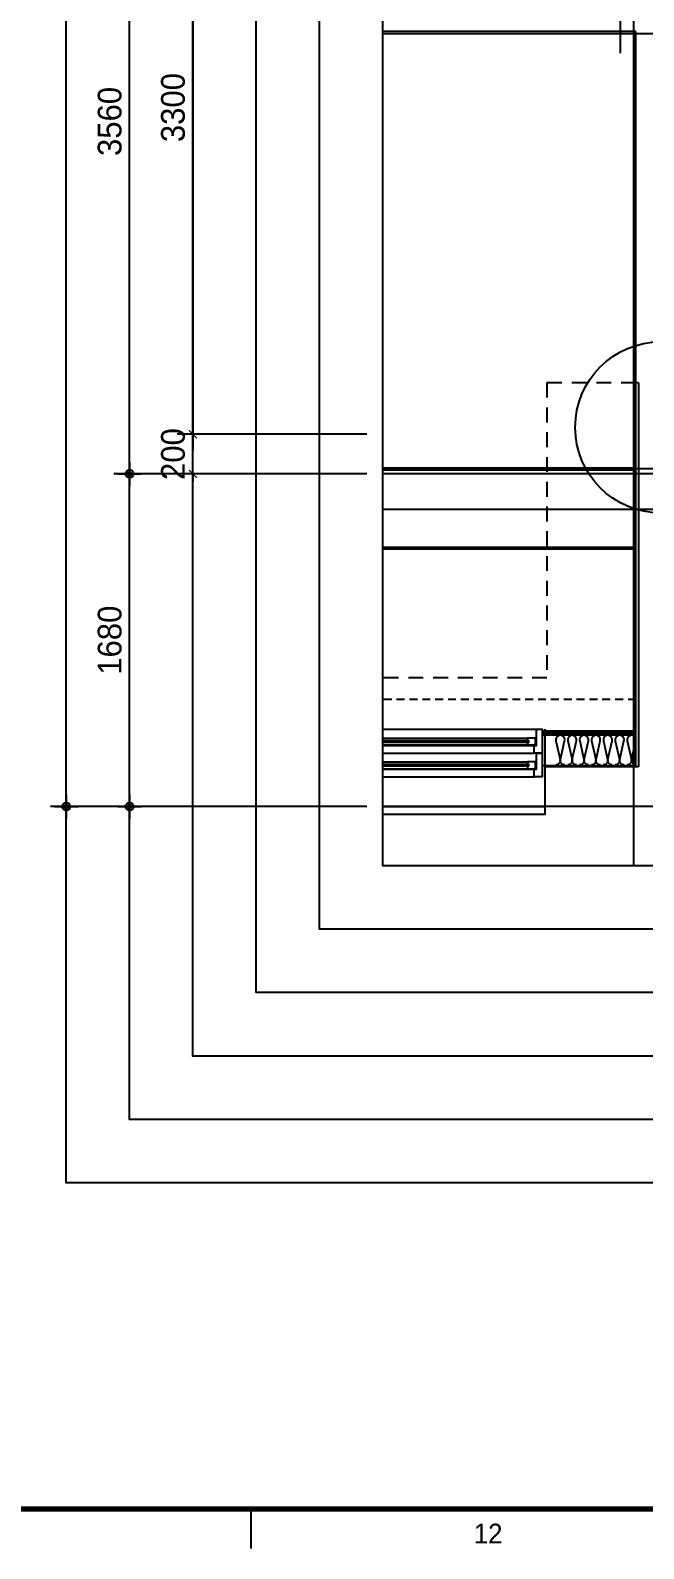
# Model space of a CAD drawing. Header units: millimetres. Extents: x -24416 to 92204, y -190080 to 23760.
# Drawn here: x 53880 to 56980, y -23280 to -15612 of the extents above; entities that cross this region are included whole.
import ezdxf
from ezdxf.enums import TextEntityAlignment as Align
from ezdxf.xclip import XClip

# ---------------------------------------------------------------- set-up
doc = ezdxf.new("R2010")
doc.units = ezdxf.units.MM
doc.header["$LTSCALE"] = 50
doc.header["$XCLIPFRAME"] = 0
for name, pattern in [('AUDIT_D_220706163347-0', [0]), ('CEN', [62, 60, -1, 0, -1]), ('H', [1.3, 0.8, -0.5]), ('HID', [2.5, 1.5, -1]), ('HIDDEN', [2, 1, -1])]:
    doc.linetypes.add(name, pattern=pattern)
doc.layers.get('defpoints').update_dxf_attribs({"color": 139})
for name, color, linetype in [('AA-BORD-FORM', 7, 'Continuous'), ('AA-BORD-TEXT', 3, 'Continuous'), ('AA-XXXX-DIMS', 7, 'Continuous'), ('ARDM', 7, 'Continuous'), ('CEN_CON', 1, 'CEN'), ('CEN_WALL', 12, 'CEN'), ('CONC', 2, 'Continuous'), ('dan1', 7, 'HID'), ('DIM', 7, 'AUDIT_D_220706163347-0'), ('ELE3_CON', 7, 'Continuous'), ('INS', 252, 'Continuous'), ('WAL_DRY', 7, 'Continuous'), ('WIN', 4, 'Continuous'), ('X - 단위세대$0$ETC', 6, 'Continuous'), ('실명박스', 7, 'AUDIT_D_220706163347-0'), ('커튼박스', 6, 'Continuous'), ('확장', 8, 'HIDDEN')]:
    doc.layers.add(name, color=color, linetype=linetype)
doc.layers.add('Defpoint', color=135, linetype='Continuous', plot=False)
doc.layers.add('MC', color=135, linetype='Continuous', plot=False)
doc.styles.add('HAUD01', font='Dotum.ttf')
doc.styles.add('맑은고딕', font='malgun.ttf', dxfattribs={"width": 0.9})
doc.dimstyles.new('DIM_40', dxfattribs={"dimscale": 40, "dimtxt": 3, "dimasz": 1, "dimexe": 2, "dimexo": 2, "dimgap": 1, "dimtad": 1, "dimdec": 0, "dimzin": 0, "dimdsep": 46, "dimtxsty": '맑은고딕', "dimblk1": 'DIMDOT', "dimblk2": 'DIMDOT', "dimsah": 1, "dimcen": 0.09, "dimdle": 2, "dimclrd": 7, "dimclre": 7, "dimclrt": 3, "dimadec": 0, "dimazin": 0, "dimtfac": 1, "dimtdec": 0, "dimtix": 1, "dimtmove": 2, "dimatfit": 3, "dimldrblk": 'DIMDOT', "dimfxl": 2, "dimtolj": 1, "dimtzin": 0, "dimarcsym": 0})
doc.dimstyles.new('MCDIM_40', dxfattribs={"dimscale": 40, "dimtxt": 3, "dimasz": 1, "dimexe": 2, "dimexo": 2, "dimgap": 1, "dimtad": 1, "dimdec": 0, "dimzin": 0, "dimdsep": 46, "dimtxsty": '맑은고딕', "dimblk1": 'ARCHTICK', "dimblk2": 'ARCHTICK', "dimsah": 1, "dimcen": 0.09, "dimdle": 2, "dimclrd": 7, "dimclre": 7, "dimclrt": 3, "dimadec": 0, "dimazin": 0, "dimtfac": 1, "dimtdec": 0, "dimtix": 1, "dimtmove": 2, "dimatfit": 3, "dimldrblk": 'ARCHTICK', "dimfxl": 1, "dimtolj": 1, "dimtzin": 0, "dimarcsym": 0})

# ---------------------------------------------------------------- blocks, each defined once
blk = doc.blocks.new('XR-FORM 청주월명')
at = {"layer": 'AA-BORD-FORM', "color": 2}
blk.add_line((121, 17), (121, 12), dxfattribs=at)
at = {"layer": 'AA-BORD-FORM', "color": 2, "const_width": 0.682}
blk.add_lwpolyline([(21, 17), (21, 577), (821, 577), (821, 17)], close=True, dxfattribs=at)
at = {"layer": 'AA-BORD-TEXT', "color": 7, "style": 'HAUD01'}
blk.add_text('12', height=2.5, dxfattribs=at).set_placement((151, 13.9), align=Align.MIDDLE_CENTER)
blk = doc.blocks.new('WIN_이중창_1800')
at = {"layer": 'Defpoint'}
for p, q in [((-15, 240), (-15, 0)), ((1785, 240), (1785, 0))]:
    blk.add_line(p, q, dxfattribs=at)
at = {"layer": 'WIN'}
blk.add_line((885, -100), (885, 340), dxfattribs=at)
at = {"layer": 'WIN', "color": 8}
for p, q in [((1742, 240), (28, 240)), ((1697, 237), (905, 237)), ((1730, 158), (40, 158)), ((865, 196), (73, 196)), ((865, 161), (73, 161)), ((1697, 202), (905, 202)), ((1730, 120), (40, 120)), ((1697, 117), (905, 117)), ((1697, 82), (905, 82)), ((1730, 38), (40, 38)), ((1730, 0), (40, 0)), ((865, 76), (73, 76)), ((865, 41), (73, 41))]:
    blk.add_line(p, q, dxfattribs=at)
at = {"layer": 'WIN'}
for points in [[(40, 158), (28, 158), (28, 240), (0, 240), (0, 120), (40, 120), (40, 158)], [(905, 216.5), (905, 202), (865, 202), (865, 237), (905, 237), (905, 222.5)], [(1697, 216.5), (1697, 202), (1737, 202), (1737, 237), (1697, 237), (1697, 222.5)], [(1730, 158), (1742, 158), (1742, 240), (1770, 240), (1770, 120), (1730, 120), (1730, 158)], [(73, 175.5), (73, 161), (33, 161), (33, 196), (73, 196), (73, 181.5)], [(872, 181.5), (872, 175.5), (66, 175.5), (66, 181.5), (872, 181.5)], [(865, 175.5), (865, 161), (905, 161), (905, 196), (865, 196), (865, 181.5)], [(1704, 222.5), (1704, 216.5), (898, 216.5), (898, 222.5), (1704, 222.5)], [(40, 38), (28, 38), (28, 120), (0, 120), (0, 0), (40, 0), (40, 38)], [(905, 96.5), (905, 82), (865, 82), (865, 117), (905, 117), (905, 102.5)], [(1704, 102.5), (1704, 96.5), (898, 96.5), (898, 102.5), (1704, 102.5)], [(1697, 96.5), (1697, 82), (1737, 82), (1737, 117), (1697, 117), (1697, 102.5)], [(1730, 38), (1742, 38), (1742, 120), (1770, 120), (1770, 0), (1730, 0), (1730, 38)], [(73, 55.5), (73, 41), (33, 41), (33, 76), (73, 76), (73, 61.5)], [(872, 61.5), (872, 55.5), (66, 55.5), (66, 61.5), (872, 61.5)], [(865, 55.5), (865, 41), (905, 41), (905, 76), (865, 76), (865, 61.5)]]:
    blk.add_lwpolyline(points, dxfattribs=at)
blk = doc.blocks.new('insul1')
blk.add_lwpolyline([(0, 0, 0.480617), (0.146, 0.183), (0.004, 0.817, -1.249969), (0.296, 0.817), (0.154, 0.183, 0.480617), (0.3, 0, 0.480617)], format="xyb")
blk = doc.blocks.new('U-76A(확장)2')
at = {"layer": 'CEN_CON'}
blk.add_line((0, 0), (14635, 0), dxfattribs=at)
at = {"layer": 'CEN_WALL'}
blk.add_line((0, 1500), (10395, 1500), dxfattribs=at)
at = {"layer": 'CONC'}
for p, q in [((125, 2140), (125, 3915)), ((125, 3915), (1845, 3915)), ((112, 2140), (112, 200)), ((112, 2140), (125, 2140)), ((112, 200), (585, 200)), ((585, 200), (585, 0)), ((0, 0), (585, 0))]:
    blk.add_line(p, q, dxfattribs=at)
at = {"layer": 'dan1'}
blk.add_lwpolyline([(125, 2140), (575, 2140), (575, 650), (9775, 650), (9775, 2140), (10085, 2140)], dxfattribs=at)
at = {"layer": 'ELE3_CON'}
blk.add_line((2385, 0), (585, 0), dxfattribs=at)
at = {"layer": 'INS'}
for p, q in [((125, 200), (125, 2140)), ((125, 360), (600, 360)), ((125, 205), (600, 205))]:
    blk.add_line(p, q, dxfattribs=at)
at = {"layer": 'MC'}
for p, q in [((205, 7025), (205, 3805)), ((135, -300), (135, 4265)), ((5975, 3905), (0, 3905)), ((0, 1705), (10395, 1705))]:
    blk.add_line(p, q, dxfattribs=at)
at = {"layer": 'WAL_DRY'}
for p, q in [((125, 380), (600, 380)), ((125, 370), (600, 370))]:
    blk.add_line(p, q, dxfattribs=at)
at = {"layer": 'X - 단위세대$0$ETC'}
blk.add_lwpolyline([(2385, -40), (2385, 0), (585, 0), (585, -40), (2385, -40)], dxfattribs=at)
at = {"layer": '커튼박스', "linetype": 'H'}
blk.add_line((125, 540), (2845, 540), dxfattribs=at)
at = {"layer": '확장', "ltscale": 0.5, "const_width": 20, "flags": 128}
for points in [[(10085, 1705), (135, 1705)], [(10085, 1305), (135, 1305)]]:
    blk.add_lwpolyline(points, dxfattribs=at)
at = {"layer": 'INS', "xscale": 150, "yscale": 150, "zscale": 150, "row_count": 1, "column_count": 7, "row_spacing": 0, "column_spacing": 60}
blk.add_blockref('insul1', (125, 210), dxfattribs=at)
at = {"layer": 'WIN'}
blk.add_blockref('WIN_이중창_1800', (600, 150), dxfattribs=at)
blk = doc.blocks.new('A$C415C5DAF')
at = {"layer": 'CEN_CON'}
blk.add_line((44581, -36229.2), (43175.9, -36229.2), dxfattribs=at)
blk = doc.blocks.new('DIMDOT')
at = {"layer": 'AA-XXXX-DIMS'}
for p, q in [((-1.5, 0), (1.5, 0)), ((0, -1.5), (0, 1.5))]:
    blk.add_line(p, q, dxfattribs=at)
for radius in [0.5, 0.25]:
    blk.add_circle((0, 0), radius, dxfattribs=at)
blk = doc.blocks.new('*D838')
at = {"layer": 'defpoints', "color": 0, "transparency": 16777216}
for p in [(6994.1, -28137.1), (8594.1, -28137.1), (8594.1, -43292.1)]:
    blk.add_point(p, dxfattribs=at)
at = {"layer": 'DIM', "color": 7, "lineweight": -2, "transparency": 16777216}
for p, q in [((8514.1, -28137.1), (6914.1, -28137.1)), ((6994.1, -43252.1), (6994.1, -28177.1)), ((8514.1, -43292.1), (6914.1, -43292.1))]:
    blk.add_line(p, q, dxfattribs=at)
at = {"layer": 'DIM', "color": 7, "lineweight": -2, "transparency": 16777216, "xscale": 40, "yscale": 40, "zscale": 40}
for p, rotation in [((6994.1, -28137.1), 90), ((6994.1, -43292.1), 270)]:
    blk.add_blockref('DIMDOT', p, dxfattribs=dict(at, rotation=rotation))
at = {"layer": 'DIM', "color": 3, "transparency": 16777216, "insert": (6891.8, -35834.6), "char_height": 120, "attachment_point": 5, "rotation": 90, "style": 'HAUD01'}
blk.add_mtext('\\A1;15155', dxfattribs=at)
blk = doc.blocks.new('*D839')
at = {"layer": 'defpoints', "color": 0, "transparency": 16777216}
for p in [(7314.1, -41612.1), (8594.1, -41612.1), (8594.1, -43292.1)]:
    blk.add_point(p, dxfattribs=at)
at = {"layer": 'DIM', "color": 7, "lineweight": -2, "transparency": 16777216}
for p, q in [((8514.1, -41612.1), (7234.1, -41612.1)), ((7314.1, -43252.1), (7314.1, -41652.1)), ((8514.1, -43292.1), (7234.1, -43292.1))]:
    blk.add_line(p, q, dxfattribs=at)
at = {"layer": 'DIM', "color": 7, "lineweight": -2, "transparency": 16777216, "xscale": 40, "yscale": 40, "zscale": 40}
for p, rotation in [((7314.1, -41612.1), 90), ((7314.1, -43292.1), 270)]:
    blk.add_blockref('DIMDOT', p, dxfattribs=dict(at, rotation=rotation))
at = {"layer": 'DIM', "color": 3, "transparency": 16777216, "insert": (7214, -42452.1), "char_height": 120, "attachment_point": 5, "rotation": 90, "style": 'HAUD01'}
blk.add_mtext('\\A1;1680', dxfattribs=at)
blk = doc.blocks.new('*D840')
at = {"layer": 'defpoints', "color": 0, "transparency": 16777216}
for p in [(7314.1, -38052.1), (8594.1, -38052.1), (8594.1, -41612.1)]:
    blk.add_point(p, dxfattribs=at)
at = {"layer": 'DIM', "color": 7, "lineweight": -2, "transparency": 16777216}
for p, q in [((8514.1, -38052.1), (7234.1, -38052.1)), ((7314.1, -41572.1), (7314.1, -38092.1)), ((8514.1, -41612.1), (7234.1, -41612.1))]:
    blk.add_line(p, q, dxfattribs=at)
at = {"layer": 'DIM', "color": 7, "lineweight": -2, "transparency": 16777216, "xscale": 40, "yscale": 40, "zscale": 40}
for p, rotation in [((7314.1, -38052.1), 90), ((7314.1, -41612.1), 270)]:
    blk.add_blockref('DIMDOT', p, dxfattribs=dict(at, rotation=rotation))
at = {"layer": 'DIM', "color": 3, "transparency": 16777216, "insert": (7214, -39832.1), "char_height": 120, "attachment_point": 5, "rotation": 90, "style": 'HAUD01'}
blk.add_mtext('\\A1;3560', dxfattribs=at)
blk = doc.blocks.new('_ArchTick')
at = {"color": 0, "linetype": 'ByBlock', "const_width": 0.15}
blk.add_lwpolyline([(-0.5, -0.5), (0.5, 0.5)], dxfattribs=at)
blk = doc.blocks.new('*D75')
at = {"layer": 'defpoints', "color": 0, "transparency": 16777216}
for p in [(8594.1, -38112.1), (7634.1, -41412.1), (8594.1, -41412.1)]:
    blk.add_point(p, dxfattribs=at)
at = {"layer": 'DIM', "color": 7, "lineweight": -2, "transparency": 16777216}
for p, q in [((7634.1, -38032.1), (7634.1, -41492.1)), ((8514.1, -38112.1), (7554.1, -38112.1)), ((8514.1, -41412.1), (7554.1, -41412.1))]:
    blk.add_line(p, q, dxfattribs=at)
at = {"layer": 'DIM', "color": 7, "lineweight": -2, "transparency": 16777216, "xscale": 40, "yscale": 40, "zscale": 40}
for p, rotation in [((7634.1, -38112.1), 90), ((7634.1, -41412.1), 270)]:
    blk.add_blockref('_ArchTick', p, dxfattribs=dict(at, rotation=rotation))
at = {"layer": 'DIM', "color": 3, "transparency": 16777216, "insert": (7534, -39762.1), "char_height": 120, "attachment_point": 5, "rotation": 90, "style": 'HAUD01'}
blk.add_mtext('\\A1;3300', dxfattribs=at)
blk = doc.blocks.new('*D76')
at = {"layer": 'defpoints', "color": 0, "transparency": 16777216}
for p in [(7634.1, -41412.1), (8594.1, -41412.1), (8594.1, -41612.1)]:
    blk.add_point(p, dxfattribs=at)
at = {"layer": 'DIM', "color": 7, "lineweight": -2, "transparency": 16777216}
for p, q in [((7634.1, -41412.1), (7634.1, -41372.1)), ((8514.1, -41412.1), (7554.1, -41412.1)), ((7634.1, -41612.1), (7634.1, -41412.1)), ((8514.1, -41612.1), (7554.1, -41612.1)), ((7634.1, -41612.1), (7634.1, -41652.1))]:
    blk.add_line(p, q, dxfattribs=at)
at = {"layer": 'DIM', "color": 7, "lineweight": -2, "transparency": 16777216, "xscale": 40, "yscale": 40, "zscale": 40}
for p, rotation in [((7634.1, -41412.1), 270), ((7634.1, -41612.1), 90)]:
    blk.add_blockref('_ArchTick', p, dxfattribs=dict(at, rotation=rotation))
at = {"layer": 'DIM', "color": 3, "transparency": 16777216, "insert": (7534, -41512.1), "char_height": 120, "attachment_point": 5, "rotation": 90, "style": 'HAUD01'}
blk.add_mtext('\\A1;200', dxfattribs=at)
blk = doc.blocks.new('A$C45F312F6')
at = {"layer": 'ARDM', "color": 3}
blk.add_circle((57066.4, -41377.1), 432, dxfattribs=at)
blk = doc.blocks.new('DIM-1108')
at = {"layer": 'DIM'}
dim = blk.add_linear_dim(base=(6994.1, -28137.1), p1=(8594.1, -43292.1), p2=(8594.1, -28137.1), angle=90, dimstyle='DIM_40', override={"dimscale": 40, "dimtxsty": 'HAUD01'}, dxfattribs=at)
dim.commit()
dim.dimension.update_dxf_attribs({"geometry": '*D838', "text_midpoint": (6891.8, -35834.6), "dimtype": 128})
for base, p1, p2, angle, dimstyle, override, picture, middle in [((7314.1, -38052.1), (8594.1, -41612.1), (8594.1, -38052.1), 90, 'DIM_40', {"dimscale": 40, "dimtxsty": 'HAUD01'}, '*D840', (7214, -39832.1)), ((7634.1, -41412.1), (8594.1, -38112.1), (8594.1, -41412.1), 270, 'MCDIM_40', {"dimtxsty": 'HAUD01'}, '*D75', (7534, -39762.1)), ((7634.1, -41412.1), (8594.1, -41612.1), (8594.1, -41412.1), 90, 'MCDIM_40', {"dimtxsty": 'HAUD01'}, '*D76', (7534, -41512.1)), ((7314.1, -41612.1), (8594.1, -43292.1), (8594.1, -41612.1), 90, 'DIM_40', {"dimscale": 40, "dimtxsty": 'HAUD01'}, '*D839', (7214, -42452.1))]:
    dim = blk.add_linear_dim(base=base, p1=p1, p2=p2, angle=angle, dimstyle=dimstyle, override=override, dxfattribs=at)
    dim.commit()
    dim.dimension.update_dxf_attribs({"geometry": picture, "text_midpoint": middle})

msp = doc.modelspace()

# ---------------------------------------------------------------- linework, layer by layer
at = {"layer": 'defpoints'}
for points in [[(69501.4, -21432.1), (54061.2, -21432.1), (54061.2, -1905.5), (69501.4, -1905.5)], [(69181.4, -21112.1), (54381.2, -21112.1), (54381.2, -2225.5), (69181.4, -2225.5)], [(68861.4, -20792.1), (54701.2, -20792.1), (54701.2, -2545.5), (68861.4, -2545.5)], [(68541.4, -20472.1), (55021.2, -20472.1), (55021.2, -2865.5), (68541.4, -2865.5)], [(68221.4, -20152.1), (55341.2, -20152.1), (55341.2, -3185.5), (68221.4, -3185.5)], [(67901.4, -19832.1), (55661.2, -19832.1), (55661.2, -3505.5), (67901.4, -3505.5)]]:
    msp.add_lwpolyline(points, close=True, dxfattribs=at)

# ---------------------------------------------------------------- block references
for name, p in [('DIM-1108', (47067.2, 23760)), ('A$C45F312F6', (0, 23760))]:
    msp.add_blockref(name, p)
at = {"xscale": 40, "yscale": 40, "zscale": 40}
msp.add_blockref('XR-FORM 청주월명', (50153.9, -23760), dxfattribs=at)
ref = msp.add_blockref('U-76A(확장)2', (57066.4, -19532.1), dxfattribs=dict(xscale=-1))
XClip(ref).set_block_clipping_path([(-10835, -300.0000000005), (1405.1364734633, 16026.5922833929)])
at = {"layer": '실명박스'}
msp.add_blockref('A$C415C5DAF', (12485.4, 18377.1), dxfattribs=at)

doc.saveas('drawing.dxf')
